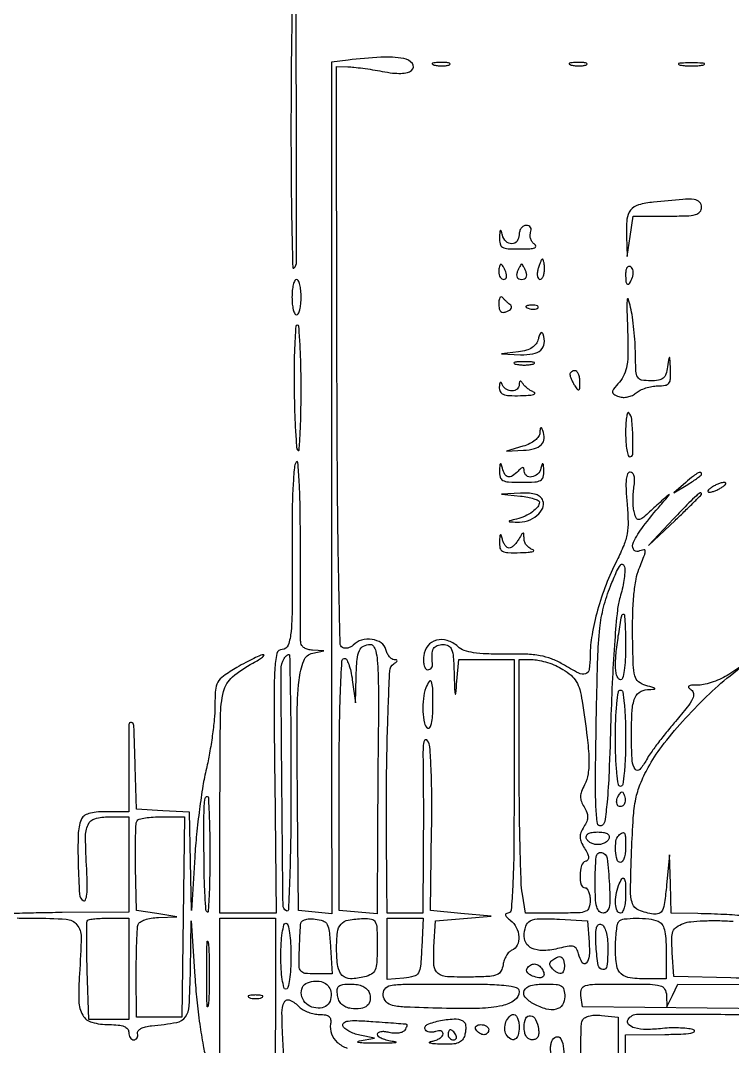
# Model space of a CAD drawing. Extents: x 24 to 1546, y 0 to 2379.
# Drawn here: x 178.7 to 319.1, y 1605.7 to 1808.1 of the extents above; entities that cross this region are included whole.
import ezdxf

# ---------------------------------------------------------------- set-up
doc = ezdxf.new("R2010")
doc.units = 0
doc.header["$MEASUREMENT"] = 0
doc.layers.get('0').update_dxf_attribs({"linetype": 'CONTINUOUS'})

msp = doc.modelspace()

# ---------------------------------------------------------------- linework, layer by layer
for points in [[(339.46395, 1554.999339, -0.000003), (282.698834, 1555.153426, -0.227171)], [(321.632196, 1631.399333, 0.014072), (317.458205, 1631.721098, 0.007368), (312.25, 1631.898547), (307, 1632), (306.831892, 1637.75), (306.663785, 1643.5), (306.081892, 1637.5, -0.00885), (305.68816, 1634.072663, -0.0734), (305.258728, 1632.571438, -0.194423), (304.577495, 1631.921895, -0.132061), (303.5, 1631.797508, -0.055969), (300.6125, 1632.564079, -0.219978), (299.367161, 1633.857598, -0.087936), (298.960652, 1636.409898, -0.005196), (299.179832, 1644.273105, -0.006942), (299.519975, 1650.790657, -0.032531), (300.010445, 1654.511449, -0.047667), (300.885775, 1657.430203, -0.027959), (302.44878, 1660.72856, -0.039412), (305.138039, 1664.858291, -0.018044), (309.244116, 1669.812299, -0.017762), (313.957712, 1674.735175, -0.023695), (318.593164, 1678.83544), (321.5, 1681.17088), (318.34563, 1679.08544, -0.035106), (316.929386, 1678.285843, -0.026758), (315.281952, 1677.6081, -0.027363), (313.661639, 1677.138529, -0.055553), (312.34563, 1676.984687, 0.012644), (310.984206, 1676.942921, 0.131864), (310.457734, 1676.769521, 0.463536), (310.423134, 1676.488025, 0.065299), (310.93628, 1676.060543, -0.234247), (311.387332, 1675.318936, -0.137612), (311.189751, 1674.276226, -0.052155), (310.160546, 1672.652673, -0.008939), (307.841304, 1669.825856, 0.007082), (306.019277, 1667.621817, 0.00745), (304.291481, 1665.403533, 0.007179), (302.858009, 1663.447682, 0.032901), (302.119841, 1662.25, -0.057356), (300.811479, 1660.342283, -0.479515), (299.905146, 1660.377821, -0.144433), (299.307035, 1662.013963, -0.014222), (299.15809, 1666.25, -0.011456), (299.242597, 1671.464361, -0.067921), (299.715656, 1674.14381, -0.156144), (300.699552, 1675.521491, -0.149908), (302.317388, 1676.09968, 0.003802), (303.686785, 1676.17266, 0.510842), (303.763331, 1676.293305, 0.231724), (303.598097, 1676.44303, 0.002239), (302, 1676.896196, -0.101387), (300.564101, 1677.632674, -0.161955), (299.822706, 1678.780055, -0.055802), (299.508348, 1680.993736, -0.004237), (299.380597, 1687.046516, -0.010928), (299.419356, 1691.247312, -0.01652), (299.653677, 1694.896817, -0.018778), (300.056255, 1697.867273, -0.053423), (300.630597, 1699.872124, 0.00322), (301.763593, 1702.714466, 0.102931), (301.887834, 1703.448217, 0.465964), (301.585104, 1703.683793, 0.038919), (300.5, 1703.361626, -0.398617), (299.533483, 1703.761429, -0.220678), (299.553515, 1705.14806, -0.050389), (301.454634, 1708.252114, -0.015707), (304.901265, 1712.5, 0.000868), (306.614681, 1714.488139, 0.752836), (306.56924, 1714.557338, 0.110392), (306.312475, 1714.41006, 0.000453), (303.881877, 1712.183685, -0.006202), (301.586301, 1710.129021, -0.107668), (300.711635, 1709.647593, -0.349132), (300.162215, 1709.869048, -0.065108), (299.723611, 1710.948913, -0.041457), (299.547428, 1711.957654, -0.018866), (299.477355, 1713.295779, -0.018531), (299.509357, 1714.72002, -0.024203), (299.649681, 1716.015228, 0.028121), (299.778262, 1717.295613, 0.070934), (299.687036, 1718.225707, 0.122318), (299.392053, 1718.788426, 0.214329), (298.921154, 1719, 0.303853), (298.397189, 1718.649194, 0.07215), (298.127043, 1717.57689, 0.038114), (298.078162, 1715.73648, 0.010198), (298.283234, 1712.813072, -0.017264), (298.481272, 1709.274343, -0.049621), (298.290359, 1706.82479, -0.052368), (297.627944, 1704.534823, -0.020978), (296.271606, 1701.563072, 0.025567), (294.155866, 1696.812555, 0.023818), (292.479576, 1691.758346, 0.024913), (291.378009, 1686.896304, 0.042481), (291.011869, 1682.75, -0.033117), (290.826438, 1680.08137, -0.294034), (290.095747, 1679.227007, -0.193026), (288.744506, 1679.349012, -0.01541), (285.539568, 1681.109155, 0.041622), (283.36906, 1682.157227, 0.047733), (281.151295, 1682.774025, 0.035603), (278.373929, 1683.065862, 0.012138), (274.317555, 1683.103358, -0.010689), (270.541906, 1683.12732, -0.031893), (267.969452, 1683.363328, -0.047753), (266.165045, 1683.825386, -0.09767), (264.917612, 1684.57456, 0.107017), (262.835154, 1685.773381, 0.14442), (260.673823, 1685.821507, 0.160892), (258.992891, 1684.71144, 0.139276), (258.183578, 1682.75, 0.037109), (258.140511, 1681.683927, 0.061884), (258.281139, 1680.797975, 0.088005), (258.57216, 1680.205512, 0.239067), (258.977414, 1680, 0.116334), (259.388044, 1680.096851, 0.115185), (259.713854, 1680.367188, 0.106782), (259.902868, 1680.772812, 0.088339), (259.925354, 1681.25, -0.035118), (259.81884, 1683.055532, -0.124143), (260.113254, 1684.169865, -0.177758), (260.823485, 1684.784824, -0.090694), (262, 1685, -0.125299), (263.056637, 1684.730984, -0.179547), (263.685545, 1684.009412, -0.073322), (264.012774, 1682.512373, -0.009611), (264.174707, 1679.25, 0.00087), (264.287249, 1675.746706, 0.080672), (264.385776, 1675.247462, 0.795152), (264.497045, 1675.261851, 0.002203), (264.732205, 1677.75), (265.114996, 1682), (270.557498, 1682), (276, 1682), (276, 1657, -0.002135), (275.946195, 1644.401154, -0.010339), (275.737182, 1637.249674, -0.009053), (275.420458, 1632.599165, -0.381908), (274.75, 1631.968197, 0.152503), (274.392029, 1631.846337, 0.334795), (274.312946, 1631.585028, 0.116637), (274.590702, 1631.165193, 0.026204), (275.25, 1630.607954, -0.113135), (276.446735, 1629.176072, -0.10432), (276.945701, 1627.322652, -0.122516), (276.626143, 1625.649564, -0.195392), (275.577564, 1624.668138, 0.10971), (275.008749, 1624.291428, 0.054482), (274.476747, 1623.603738, 0.050294), (274.058408, 1622.735673, 0.051992), (273.827564, 1621.811149, -0.086497), (273.419503, 1620.551842, -0.174588), (272.658718, 1619.858321, -0.083095), (271.210827, 1619.522851, -0.010555), (268, 1619.391907, -0.01364), (262.891185, 1619.430874, -0.156148), (261.020745, 1620.102422, -0.217457), (260.205343, 1621.638324, -0.029478), (260.202088, 1625.375374), (260.5, 1630.5), (266, 1630.948701), (271.5, 1631.397401), (265.507725, 1631.948701), (259.51545, 1632.5), (259.74594, 1648.5, 0.00522), (259.77224, 1655.133298, 0.00965), (259.633341, 1660.521135, 0.006756), (259.384111, 1664.770389, 0.132007), (258.956616, 1666, 0.323819), (258.526376, 1666.155773, 0.280288), (258.194301, 1665.795937, 0.046768), (258.040222, 1664.337793, 0.007681), (258.050302, 1661.5, -0.003247), (258.088685, 1658.409542, -0.001036), (258.106402, 1653.810938, -0.001034), (258.104928, 1648.688581, -0.001154), (258.0819, 1643.75), (258, 1632), (254.5, 1632), (251, 1632), (250.923639, 1637.75, -0.003816), (250.827361, 1654.796746, -0.007263), (251.053729, 1668.505946, -0.002715), (251.465444, 1679.791183, -0.245498), (252.272315, 1681.189462, 0.022135), (252.786301, 1681.548859, 0.202259), (252.918359, 1681.781017, 0.387325), (252.808214, 1681.934971, 0.049342), (252.366631, 1681.984687, -0.15041), (251.894367, 1682.137056, -0.068149), (251.412555, 1682.583002, -0.058463), (250.994345, 1683.233807, -0.049688), (250.710251, 1684, 0.184648), (249.778615, 1685.302332, 0.11232), (247.985443, 1685.979232, 0.102106), (245.926993, 1685.842638, 0.129626), (244.287132, 1684.887132, -0.068799), (243.786615, 1684.5082, -0.070606), (243.206363, 1684.28337, -0.077483), (242.637831, 1684.241208, -0.118789), (242.170669, 1684.394521, -0.254142), (241.69036, 1685.234419, -0.000627), (241.398244, 1699.499408, -0.003141), (241.167963, 1717.295104, -0.001209), (241.063164, 1742.007388), (240.959254, 1799), (243.229627, 1798.956449, -0.021914), (244.401566, 1798.882518, -0.006798), (246.154953, 1798.670355, -0.006783), (248.110629, 1798.37963, -0.007418), (250, 1798.04367, 0.019096), (252.047575, 1797.728711, 0.037475), (253.694009, 1797.663608, 0.048526), (254.956253, 1797.831675, 0.116112), (255.797334, 1798.24895, 0.409377), (255.935959, 1799.604072, 0.185949), (254.241277, 1800.59227, 0.052626), (249.733828, 1800.840699, 0.018345), (243.25, 1800.276604), (240, 1799.873283), (239.968798, 1741.686642, 0.000115), (239.961385, 1717.516256, 0.00011), (239.964891, 1693.008983, 0.000109), (239.977451, 1671.392273, 0.000398), (239.999313, 1657.684366), (240.06103, 1631.868731), (236.780515, 1632.184366), (233.5, 1632.5), (233.292455, 1653.5, -0.002746), (233.217661, 1670.531068, -0.024891), (233.595729, 1677.956588, -0.066171), (234.504899, 1681.791287, -0.25912), (236.301862, 1683.301063), (238.5, 1683.727636), (236.25, 1683.863818, -0.052656), (235.384156, 1684.008586, -0.067046), (234.640515, 1684.327184, -0.081651), (234.125873, 1684.762073, -0.164123), (233.930475, 1685.25, -0.012814), (233.902529, 1686.183223, -0.000209), (233.882139, 1691.420312, -0.000544), (233.867593, 1697.511442, -0.000361), (233.863556, 1704.5, 0.003955), (233.807834, 1711.676399, 0.009158), (233.624773, 1717.060196, 0.007885), (233.364156, 1720.882736, 0.739061), (233.001755, 1720.961506, 0.107376), (232.662756, 1719.857659, 0.006408), (232.413339, 1716.361252, 0.009391), (232.24664, 1712.155571, 0.006779), (232.212484, 1707.461506, -0.001779), (232.251399, 1693.167646, -0.020658), (232.01566, 1687.577555, -0.062334), (231.43975, 1684.848287, -0.320001), (230.25, 1684.00085, 0.351978), (229.23617, 1683.187048, 0.040454), (228.808811, 1680.079743, 0.015518), (228.656439, 1673.93187, 0.001295), (228.797351, 1658.00085), (229.094702, 1632), (223.547351, 1632), (218, 1632), (218, 1654.345012, -0.002809), (218.092173, 1670.75094, -0.056333), (218.708738, 1675.706456, -0.157312), (220.468754, 1678.587461, -0.05612), (224.5, 1681.334803, 0.012702), (225.591163, 1681.947293, 0.031142), (226.350808, 1682.466056, 0.079862), (226.666337, 1682.804761, 0.585089), (226.587858, 1682.959962, 0.113184), (226.025952, 1682.856817, 0.00945), (224.669411, 1682.241481, 0.012212), (223.065837, 1681.428591, 0.009124), (221.337858, 1680.457846, 0.018777), (218.674499, 1678.759571, 0.113895), (217.579912, 1677.557894, 0.110434), (217.106049, 1675.98149, 0.017175), (216.982636, 1672.707846, -0.022858), (216.860429, 1670.217927, -0.01035), (216.484197, 1666.973555, -0.010223), (215.945388, 1663.560946, -0.013784), (215.310205, 1660.5, 0.017774), (214.629197, 1657.081341, 0.007609), (213.952015, 1652.471875, 0.007517), (213.378375, 1647.532453, 0.009822), (213.010715, 1643), (212.366293, 1632.5), (212.183146, 1642.19774), (212, 1651.895481), (206.75, 1652.19774), (201.5, 1652.5), (201.265355, 1660.901312, 0.001797), (201.010268, 1668.992172, 0.345033), (200.51294, 1669.583102, 0.473883), (200.029544, 1669.193507, 0.00184), (200, 1661.166667), (200, 1652), (195.606989, 1652, 0.021323), (193.557882, 1651.912574, 0.055335), (192.110491, 1651.62544, 0.083601), (191.148834, 1651.133063, 0.142036), (190.606989, 1650.418213, 0.084941), (190.026462, 1647.50856, 0.013697), (190.02609, 1641.707117, 0.008256), (190.288022, 1635.736204, 0.243887), (191.042825, 1634.473533, 0.471553), (191.475804, 1634.620722, 0.063972), (191.730953, 1635.690797, 0.031364), (191.816446, 1637.650717, 0.009187), (191.703414, 1640.664516, -0.009953), (191.477786, 1646.937121, -0.105289), (191.968133, 1649.436122, -0.228012), (193.320388, 1650.619458, -0.067733), (196.116631, 1651), (200, 1651), (200, 1641.594359), (200, 1632.188718), (186.839499, 1632.100524, 0.003572), (181.758375, 1632.030172, 0.005619), (177.396208, 1631.889551, 0.001784)], [(177.972273, 1631.036081, 0.00556), (181.216702, 1631, -0.016413), (187.66126, 1630.788394, -0.206184), (189.783053, 1629.704409, -0.17984), (190.608159, 1627.341364, -0.011998), (190.287594, 1620.049949, 0.022096), (190.158262, 1614.604857, 0.127074), (190.9301, 1611.850633, 0.197069), (192.748279, 1610.452241, 0.066717), (196.122445, 1610, -0.02137), (197.940877, 1609.922244, -0.07103), (199.103741, 1609.65329, -0.129265), (199.756084, 1609.181427, -0.173582), (200, 1608.5, 0.064853), (200.074694, 1607.926543, 0.082425), (200.29375, 1607.440625, 0.098894), (200.618646, 1607.115568, 0.148195), (201, 1607, 0.133456), (201.361134, 1607.098139, 0.125576), (201.632813, 1607.367188, 0.10725), (201.770151, 1607.772455, 0.077768), (201.75, 1608.25, -0.218182), (201.872431, 1608.76767, -0.101048), (202.409453, 1609.226942, -0.067718), (203.313903, 1609.578657, -0.03614), (204.5, 1609.774206, 0.019608), (209.4715, 1610.425986, 0.200612), (211.187757, 1611.51528, 0.140629), (211.931288, 1613.686978, 0.008168), (212.172895, 1620.769052), (212.34579, 1630.5), (213.04001, 1619.5, 0.010075), (213.424745, 1614.885207, 0.00902), (214.006476, 1610.115625, 0.009085), (214.683992, 1605.851677, 0.027724), (215.355246, 1603, -0.023149)], [(218, 1586.14516), (218, 1608.57258), (218, 1631), (223.457672, 1631), (228.915343, 1631), (228.943365, 1616.25, -0.005128), (228.84055, 1603.945733, -0.028973)], [(327.006252, 1619.100641, -0.005484), (318.76875, 1619.217074), (307.5, 1619.5), (307.195051, 1624.253859, -0.014298), (307.096445, 1627.03307, -0.094437), (307.346213, 1628.394483, -0.153199), (308.02985, 1629.250687, -0.057475), (309.408738, 1629.965302, -0.0657), (310.83519, 1630.302473, -0.014797), (313.327879, 1630.480521, -0.015093), (316.239448, 1630.514094, -0.014116), (319.213687, 1630.374547, 0.007548)], [(351, 1612.866158), (289.5, 1613.5), (289.180449, 1615.75, -0.127601), (289.324036, 1617.018077, -0.238885), (290.071069, 1617.693683, -0.06269), (291.921624, 1617.956423, -0.003955), (297.430449, 1618, -0.004446), (302.834578, 1617.951946, -0.059333), (304.799862, 1617.682386, -0.196409), (305.69849, 1617.009514, -0.128227), (306.06768, 1615.75), (306.135361, 1613.5), (307.220495, 1615.75), (308.305629, 1618), (357.402814, 1617.912549, -0.00233)], [(230.585235, 1603.569392, -0.000657), (230.408163, 1606.75, -0.010564), (230.224128, 1612.295721, -0.115238), (230.702635, 1614.461794, -0.417968), (231.783478, 1614.834569, -0.08161), (233.642857, 1613.5, 0.067552), (234.398201, 1612.92519, 0.039051), (235.43409, 1612.440625, 0.038271), (236.570357, 1612.110226, 0.051663), (237.634287, 1612, -0.038202), (238.826791, 1611.908754, -0.13845), (239.512306, 1611.596115, -0.183396), (239.824152, 1611.032004, -0.07767), (239.812917, 1610.153624, 0.130186), (239.99416, 1608.169563, 0.124422), (241.133156, 1606.496034, 0.106313), (243.10538, 1605.382966, 0.075639)], [(298, 1601.032751), (298, 1608), (305.75, 1608.070285, 0.007357), (308.906843, 1608.145378, 0.027024), (310.89599, 1608.329964, 0.12733), (311.548298, 1608.605652, 0.584672), (311.503877, 1608.919706, 0.060921), (310.453477, 1609.188416, 0.019914), (308.858185, 1609.330664, 0.01951), (307.057605, 1609.348841, 0.020833), (305.300334, 1609.224605, -0.027494), (302.129731, 1609.042839, -0.064222), (299.776355, 1609.340889, -0.140908), (298.592584, 1610.041205, -0.339784), (298.495635, 1610.992937, -0.258223), (300.415021, 1612.071145, -0.00361), (314.188104, 1612.06001, -0.003315), (327.971083, 1611.857971, -0.504162)]]:
    msp.add_lwpolyline(points, format="xyb")
for points in [[(232, 1786.5, 0.001968), (232.04185, 1775.866905, 0.003389), (232.17155, 1767.014259, 0.000654), (232.345928, 1759.345944, 0.659519), (232.584001, 1759.250667, 0.199027), (233.098623, 1760.493852, 0.000277), (233.072672, 1786.54149, 0.000278), (233.017814, 1812.587032, 0.198221), (232.499375, 1813.833958, 0.660912), (232.295457, 1813.751891, 0.000474), (232.146691, 1806.0106, 0.002884), (232.0358, 1797.138817, 0.001683)], [(260.269032, 1799.307009, 0.037336), (261.036634, 1799.167106, 0.029507), (261.880008, 1799.127736, 0.030339), (262.671085, 1799.185595, 0.06278), (263.269032, 1799.344063, 0.31318), (263.386009, 1799.52287, 0.333666), (263.257153, 1799.684921, 0.052471), (262.580113, 1799.787295, 0.014395), (261.5, 1799.805051, 0.012823), (260.431793, 1799.764444, 0.080377), (259.900903, 1799.643467, 0.597527), (259.883358, 1799.48334, 0.087174)], [(287.269032, 1799.307009, 0.037336), (288.036634, 1799.167106, 0.029507), (288.880008, 1799.127736, 0.030339), (289.671085, 1799.185595, 0.06278), (290.269032, 1799.344063, 0.31318), (290.386009, 1799.52287, 0.333666), (290.257153, 1799.684921, 0.052471), (289.580113, 1799.787295, 0.014395), (288.5, 1799.805051, 0.012823), (287.431793, 1799.764444, 0.080377), (286.900903, 1799.643467, 0.597527), (286.883358, 1799.48334, 0.087174)], [(308.75, 1799.294267, 0.029693), (309.774707, 1799.159351, 0.017887), (311, 1799.115502, 0.017887), (312.225293, 1799.159351, 0.029693), (313.25, 1799.294267, 0.142433), (313.560023, 1799.453014, 0.611425), (313.517188, 1799.600334, 0.039503), (312.61149, 1799.701569, 0.008087), (311, 1799.727636, 0.008087), (309.38851, 1799.701569, 0.039503), (308.482812, 1799.600334, 0.611425), (308.439977, 1799.453014, 0.142433)], [(303.512976, 1772.257401, 0.041414), (300.540229, 1771.703057, 0.159702), (298.993552, 1770.681152, 0.144569), (298.265693, 1768.874837, 0.031895), (298.157218, 1765.5), (298.283811, 1761.5), (298.891905, 1765.5), (299.5, 1769.5), (306.250141, 1769.5, 0.007777), (309.996528, 1769.558273, 0.055699), (311.785971, 1769.814808, 0.150047), (312.662173, 1770.353877, 0.182347), (313.000141, 1771.25, 0.19751), (312.581181, 1772.268999, 0.172925), (311.537437, 1772.770938, 0.047694), (309.261399, 1772.794775, 0.004184)], [(277, 1765.833333, -0.159488), (276.588276, 1764.5754, -0.2323), (275.572234, 1764.04428, -0.202893), (274.413772, 1764.500529, -0.135737), (273.689326, 1765.75, 0.01159), (273.449367, 1766.5883, 0.541772), (273.306344, 1766.62878, 0.197309), (273.187999, 1766.392295, 0.005718), (273.116001, 1765.25, 0.071457), (273.227708, 1764.028003, 0.213507), (273.727081, 1763.377248, 0.111346), (274.805061, 1763.074504, 0.013905), (277.25, 1763.015313, 0.012028), (279.100263, 1763.066499, 0.063445), (280.09754, 1763.246358, 0.334373), (280.312436, 1763.547198, 0.250348), (280.104283, 1763.914388, -0.086191), (279.612586, 1764.360141, -0.078339), (279.28023, 1764.959859, -0.080392), (279.154203, 1765.617807, -0.099128), (279.258942, 1766.232409, 0.083646), (279.373188, 1766.797444, 0.143421), (279.254111, 1767.259354, 0.155859), (278.915329, 1767.559118, 0.104159), (278.404659, 1767.666667, 0.129621), (277.868985, 1767.525424, 0.100691), (277.412619, 1767.128125, 0.088781), (277.105715, 1766.533805, 0.075035)], [(280.710251, 1759, 0.040966), (280.575635, 1758.233678, 0.070464), (280.607123, 1757.5875, 0.106581), (280.789795, 1757.157535, 0.24384), (281.09362, 1757, 0.206609), (281.440102, 1757.149557, 0.082769), (281.733751, 1757.5875, 0.063112), (281.933456, 1758.234359, 0.043375), (282, 1759, 0.018041), (281.972329, 1759.766644, 0.029316), (281.887385, 1760.4125, 0.029396), (281.766282, 1760.890445, 0.326917), (281.616631, 1761, 0.269386), (281.439563, 1760.897136, 0.023188), (281.192243, 1760.4125, 0.025621), (280.938458, 1759.766387, 0.016817)], [(273, 1758.5, 0.062722), (273.07223, 1757.926468, 0.08088), (273.284531, 1757.440625, 0.098158), (273.599211, 1757.115494, 0.152681), (273.968615, 1757, 0.184534), (274.289193, 1757.122486, 0.147206), (274.483616, 1757.440625, 0.100118), (274.511135, 1757.925634, 0.055937), (274.361626, 1758.5, 0.02136), (274.112506, 1759.074558, 0.030395), (273.839659, 1759.559375, 0.030693), (273.579329, 1759.912889, 0.222225), (273.393011, 1760, 0.289661), (273.241071, 1759.903916, 0.046727), (273.115447, 1759.559375, 0.039339), (273.028469, 1759.074824, 0.024748)], [(276.638374, 1758.5, 0.074756), (276.503621, 1757.889304, 0.14841), (276.614011, 1757.410795, 0.165571), (276.958625, 1757.107791, 0.098585), (277.5, 1757, 0.098585), (278.041375, 1757.107791, 0.165571), (278.385989, 1757.410795, 0.14841), (278.496379, 1757.889304, 0.074756), (278.361626, 1758.5, 0.015549), (278.120319, 1759.074741, 0.023203), (277.871087, 1759.559375, 0.019892), (277.64072, 1759.925857, 0.247326), (277.5, 1760, 0.247326), (277.35928, 1759.925857, 0.019892), (277.128913, 1759.559375, 0.023203), (276.879681, 1759.074741, 0.015549)], [(298, 1758.059017, 0.020503), (298.063011, 1756.523001, 0.275668), (298.377209, 1756.082867, 0.395517), (298.794126, 1756.230543, 0.027681), (299.349337, 1757.467975, 0.066719), (299.493102, 1758.073335, 0.072258), (299.466258, 1758.678351, 0.081026), (299.279146, 1759.190464, 0.126981), (298.956326, 1759.526992, 0.214542), (298.594852, 1759.57458, 0.177225), (298.280921, 1759.339579, 0.099152), (298.068264, 1758.806756, 0.045552)], [(232.2, 1753.5, 0.024282), (232.265177, 1752.158715, 0.038664), (232.464375, 1751.028125, 0.045555), (232.75187, 1750.222408, 0.292165), (233.1, 1750, 0.292165), (233.44813, 1750.222408, 0.045555), (233.735625, 1751.028125, 0.038664), (233.934823, 1752.158715, 0.024282), (234, 1753.5, 0.024282), (233.934823, 1754.841285, 0.038664), (233.735625, 1755.971875, 0.045555), (233.44813, 1756.777592, 0.292165), (233.1, 1757, 0.292165), (232.75187, 1756.777592, 0.045555), (232.464375, 1755.971875, 0.038664), (232.265177, 1754.841285, 0.024282)], [(273, 1752.198051, 0.042374), (273.082483, 1751.226522, 0.159869), (273.364278, 1750.693663, 0.209198), (273.851868, 1750.512998, 0.077355), (274.583846, 1750.670548, 0.051558), (275.131397, 1750.948295, 0.113197), (275.457495, 1751.282643, 0.18911), (275.515618, 1751.613958, 0.184397), (275.333846, 1751.900797, -0.020482), (274.960479, 1752.204097, -0.011029), (274.52463, 1752.60627, -0.010967), (274.097772, 1753.036407, -0.016912), (273.75, 1753.4283, 0.208354), (273.468642, 1753.570502, 0.276882), (273.220312, 1753.440241, 0.104173), (273.050461, 1752.959887, 0.033082)], [(298.379574, 1747.21469, -0.00831), (298.465044, 1742.674121, -0.038459), (298.269267, 1740.057433, -0.066572), (297.745157, 1738.265247, -0.074385), (296.780876, 1736.747348, 0.01029), (295.620477, 1735.352409, 0.162108), (295.410168, 1734.779596, 0.287177), (295.653254, 1734.363618, 0.03268), (296.694205, 1733.902118, 0.081679), (297.509604, 1733.746169, 0.058776), (298.434226, 1733.830953, 0.057589), (299.334528, 1734.133213, 0.070005), (300.078741, 1734.61946, -0.066216), (300.875849, 1735.148888, -0.035005), (301.978409, 1735.594466, -0.034111), (303.190197, 1735.89858, -0.044451), (304.328741, 1736, 0.039338), (305.816068, 1736.117198, 0.190687), (306.531142, 1736.540141, 0.154203), (306.848538, 1737.399424, 0.02348), (306.850168, 1739.25, 0.000897), (306.746481, 1741.414657, 0.202175), (306.660063, 1741.594183, 0.591928), (306.563194, 1741.55929, 0.001448), (306.283746, 1739.75, -0.042951), (305.938256, 1738.314565, -0.141285), (305.391346, 1737.519857, -0.134896), (304.488555, 1737.11761, -0.037763), (302.933578, 1737, -0.043209), (301.165913, 1737.153045, -0.223668), (300.384729, 1737.702317, -0.11825), (300.039902, 1738.890407, -0.009023), (299.94237, 1742.25, 0.013507), (299.85487, 1744.552197, 0.009526), (299.637451, 1747.132812, 0.009622), (299.334774, 1749.594379, 0.019902), (298.985273, 1751.5, 0.022043), (298.543534, 1753.126023, 0.797081), (298.318236, 1753.106948, 0.04184), (298.239277, 1751.717911, 0.002149)], [(278.8125, 1751.316886, 0.051402), (279.359369, 1751.160852, 0.05415), (279.916927, 1751.123424, 0.060344), (280.402231, 1751.202593, 0.126455), (280.729167, 1751.395833, 0.296942), (280.77538, 1751.614691, 0.208169), (280.592839, 1751.799335, 0.077125), (280.112848, 1751.910055, 0.028489), (279.416667, 1751.921053, 0.018894), (278.670344, 1751.862007, 0.168741), (278.37858, 1751.720685, 0.470617), (278.395823, 1751.538436, 0.054073)], [(232.616587, 1735.96695, 0.004869), (232.70708, 1731.309156, 0.007494), (232.884992, 1727.282255, 0.003135), (233.10889, 1723.864148, 0.180348), (233.366587, 1723.300079, 0.643583), (233.620806, 1723.395276, 0.00405), (233.813935, 1726.573565, 0.008452), (233.95479, 1730.519023, 0.004695), (234, 1735.333333, 0.00555), (233.946083, 1740.190232, 0.009235), (233.779687, 1744.279227, 0.003388), (233.552639, 1747.718725, 0.393001), (233.25, 1748.000204, 0.394628), (232.950393, 1747.720272, 0.003753), (232.75456, 1744.46552, 0.009728), (232.625799, 1740.581035, 0.005842)], [(280.787644, 1745.29595, -0.085445), (280.328781, 1744.285449, -0.099176), (279.576459, 1743.546603, -0.078771), (278.451909, 1743.04247, -0.03561), (276.86238, 1742.731777), (273.5, 1742.320074), (277.281385, 1742.160037, 0.054051), (279.723355, 1742.320707, 0.140439), (281.2934, 1743.08446, 0.185642), (281.964694, 1744.399837, 0.10704), (281.769593, 1746.19122, 0.161849), (281.560154, 1746.470959, 0.349936), (281.308597, 1746.454326, 0.115427), (281.033621, 1746.053861, 0.02903)], [(276.25, 1740.310674, 0.039571), (277.047266, 1740.168469, 0.024357), (278, 1740.122029, 0.024357), (278.952734, 1740.168469, 0.039571), (279.75, 1740.310674, 0.161593), (280.00914, 1740.478988, 0.542911), (279.957812, 1740.633659, 0.052887), (279.251983, 1740.740287, 0.011065), (278, 1740.767997, 0.011065), (276.748017, 1740.740287, 0.052887), (276.042188, 1740.633659, 0.542911), (275.99086, 1740.478988, 0.161593)], [(287.015313, 1738.25, 0.077483), (287.083671, 1737.863534, 0.020703), (287.310881, 1737.279688, 0.02047), (287.627829, 1736.629313, 0.019837), (288, 1736, 0.023197), (288.520491, 1735.271114, 0.409657), (288.781653, 1735.237851, 0.220444), (288.949578, 1735.555791, 0.011293), (288.984687, 1736.75, 0.042523), (288.917196, 1737.611405, 0.062416), (288.701752, 1738.339062, 0.082215), (288.381177, 1738.832025, 0.210568), (288, 1739, 0.073605), (287.619044, 1738.943614, 0.089496), (287.298248, 1738.779687, 0.102891), (287.086708, 1738.535958, 0.133323)], [(273.078947, 1735.75, 0.131396), (273.268191, 1734.888418, 0.179965), (273.850803, 1734.359458, 0.084602), (275.024048, 1734.106631, 0.015506), (277.25, 1734.078947, 0.012837), (278.790396, 1734.147149, 0.040564), (279.810937, 1734.302434, 0.21451), (280.081533, 1734.510157, 0.452748), (280, 1734.728891, -0.040378), (279.371863, 1735.02802, -0.02924), (278.724811, 1735.455299, -0.029751), (278.154583, 1735.93712, -0.055286), (277.765313, 1736.399944, 0.027504), (277.421304, 1736.858312, 0.27388), (277.203689, 1736.934637, 0.317453), (277.05675, 1736.779633, 0.032927), (277.015313, 1736.25, -0.11214), (276.900837, 1735.773124, -0.098871), (276.588352, 1735.367188, -0.09314), (276.125447, 1735.094777, -0.086757), (275.583333, 1735, -0.080074), (275.004061, 1735.093368, -0.064399), (274.434649, 1735.367188, -0.065245), (273.960859, 1735.772091, -0.087674), (273.662281, 1736.25, 0.051902), (273.45138, 1736.648042, 0.449116), (273.275306, 1736.672067, 0.185333), (273.137165, 1736.416573, 0.021021)], [(298, 1726.666667, 0.016433), (298.058813, 1724.877732, 0.026822), (298.239533, 1723.370833, 0.025268), (298.496153, 1722.2419, 0.336045), (298.81543, 1722, 0.404143), (299.399647, 1722.564399, 0.014257), (299.420239, 1726.001617, 0.017603), (299.22208, 1729.430677, 0.174869), (298.619138, 1730.714195, 0.566715), (298.3798, 1730.654159, 0.035531), (298.181872, 1729.780628, 0.025469), (298.04366, 1728.414975, 0.012484)], [(281.078947, 1726.778592, -0.13864), (280.822471, 1726.008143, -0.074274), (280.13723, 1725.265402, -0.059372), (279.088398, 1724.609644, -0.038529), (277.75, 1724.101066), (274.5, 1723.144948), (277.866412, 1723.294052, 0.0538), (280.034366, 1723.625608, 0.136122), (281.398468, 1724.424557, 0.180736), (281.932595, 1725.644225, 0.109721), (281.673277, 1727.217011, 0.037436), (281.445893, 1727.67966, 0.444988), (281.271891, 1727.715257, 0.207426), (281.136384, 1727.481946, 0.017827)], [(273.116001, 1719.25, 0.074749), (273.236352, 1718.02222, 0.215676), (273.756112, 1717.368555, 0.1064), (274.885033, 1717.06561, 0.012543), (277.5, 1717, 0.012543), (280.114967, 1717.06561, 0.1064), (281.243888, 1717.368555, 0.215676), (281.763648, 1718.02222, 0.074749), (281.883999, 1719.25, 0.005718), (281.812001, 1720.392295, 0.197309), (281.693656, 1720.62878, 0.541772), (281.550633, 1720.5883, 0.01159), (281.310674, 1719.75, -0.142072), (280.633408, 1718.614659, -0.14757), (279.463465, 1718.038431, -0.208675), (278.44404, 1718.295283, -0.232174), (278, 1719.2, 0.051663), (277.943785, 1719.742599, 0.354955), (277.75, 1719.9, 0.180052), (277.421376, 1719.777696, 0.018208), (276.8, 1719.2, -0.046948), (275.669745, 1718.264171, -0.195626), (274.822229, 1718.082314, -0.226383), (274.169934, 1718.548253, -0.062496), (273.689326, 1719.75, 0.01159), (273.449367, 1720.5883, 0.541772), (273.306344, 1720.62878, 0.197309), (273.187999, 1720.392295, 0.005718)], [(309.860784, 1716.940649), (307.5, 1714.881299), (310.25, 1716.555659, 0.009541), (311.30384, 1717.225188, 0.014426), (312.192187, 1717.851267, 0.009089), (312.896884, 1718.399254, 0.226686), (313, 1718.61501, 0.35509), (312.774216, 1718.892849, 0.175771), (312.29429, 1718.824238, 0.047726), (311.382517, 1718.219857, 0.009141)], [(315, 1716, 0.027796), (314.485814, 1715.625641, 0.102785), (314.234375, 1715.315379, 0.335455), (314.267727, 1715.122372, 0.190341), (314.5, 1715.030626, 0.067616), (314.987337, 1715.096832, 0.024967), (315.646875, 1715.315379, 0.024204), (316.352293, 1715.628962, 0.026766), (317, 1716, 0.027796), (317.514186, 1716.374359, 0.102785), (317.765625, 1716.684621, 0.335455), (317.732273, 1716.877628, 0.190341), (317.5, 1716.969374, 0.067616), (317.012663, 1716.903168, 0.024967), (316.353125, 1716.684621, 0.024204), (315.647707, 1716.371038, 0.026766)], [(277.25, 1714.271532, -0.020276), (278.687075, 1714.06202, -0.031678), (279.898438, 1713.754447, -0.032913), (280.784719, 1713.402724, -0.289506), (281, 1713.062079, -0.176087), (280.670513, 1712.155507, -0.058896), (279.62836, 1711.173013, -0.051867), (278.159555, 1710.303225, -0.047531), (276.5, 1709.72361, 0.001444), (275.110921, 1709.377912, 0.370871), (275.043571, 1709.282304, 0.368481), (275.127992, 1709.200751, 0.001439), (276.55887, 1709.116001, 0.094777), (278.655173, 1709.395838, 0.092375), (280.521504, 1710.429817, 0.111853), (281.643235, 1711.881537, 0.203099), (281.693865, 1713.355392, 0.12294), (281.176191, 1714.0944, 0.098359), (280.329487, 1714.578061, 0.066504), (279.070058, 1714.820399, 0.025433), (277.281385, 1714.831897), (273.5, 1714.663794)], [(307.462408, 1709.75), (302.5, 1704.5), (307.75, 1709.462408, 0.002707), (309.762593, 1711.38549, 0.004332), (311.457812, 1713.051589, 0.001034), (312.921192, 1714.521031, 0.197838), (313, 1714.712408, 0.567399), (312.72458, 1714.876975, 0.059334), (311.960388, 1714.340424, 0.01834), (310.48439, 1712.916766, 0.002382)], [(273.116001, 1705.25, 0.069553), (273.223468, 1704.023134, 0.220475), (273.716461, 1703.388261, 0.113105), (274.783149, 1703.114441, 0.013328), (277.25, 1703.116001, 0.010557), (278.780863, 1703.190155, 0.038999), (279.7375, 1703.332266, 0.33877), (279.883863, 1703.508849, 0.352052), (279.75, 1703.689326, -0.083028), (279.078978, 1703.990022, -0.072256), (278.50513, 1704.504833, -0.073997), (278.112768, 1705.14827, -0.095723), (277.969591, 1705.823324, 0.010344), (277.930759, 1706.823074, 0.417213), (277.781637, 1706.954068, 0.242192), (277.559478, 1706.819393, 0.005795), (276.919901, 1705.75, -0.034545), (276.465175, 1705.080274, -0.04001), (275.942419, 1704.514062, -0.044038), (275.430623, 1704.119076, -0.143285), (275.023634, 1704, -0.166414), (274.654454, 1704.126373, -0.06503), (274.269924, 1704.514062, -0.05489), (273.929098, 1705.080385, -0.044148), (273.689326, 1705.75, 0.01159), (273.449367, 1706.5883, 0.541772), (273.306344, 1706.62878, 0.197309), (273.187999, 1706.392295, 0.005718)], [(296.899346, 1694.305377, 0.053619), (296.375435, 1691.777479, 0.005637), (295.856427, 1685.753743, 0.006735), (295.404544, 1678.379892, 0.004748), (295.087052, 1670.081176, -0.0028), (294.733552, 1659.791994, -0.013028), (294.34181, 1653.865004, -0.014241), (293.882822, 1650.075503, -0.282549), (293.16109, 1649.218206, -0.469536), (292.447029, 1649.663564, -0.022162), (292.154496, 1652.874445, -0.014105), (292.051481, 1658.493123, -0.002179), (292.210111, 1669.63703, -0.002603), (292.508843, 1682.18776, -0.018827), (292.911141, 1688.214581, -0.036976), (293.656286, 1692.351264, -0.03297), (295.022177, 1696.5, -0.007601), (296.22902, 1699.36106, -0.053473), (296.980785, 1700.670347, -0.370622), (297.443909, 1700.780192, -0.239557), (297.78545, 1700.305377, -0.055187), (297.832976, 1699.202238, -0.019857), (297.665052, 1697.637595, -0.019415), (297.343443, 1695.923318, -0.021808)], [(298, 1684.5, -0.013867), (297.929639, 1681.963427, -0.024301), (297.711538, 1679.875, -0.022017), (297.400526, 1678.314102, -0.345347), (297, 1678, -0.242154), (296.617236, 1678.196923, -0.068919), (296.296983, 1678.807812, -0.052793), (296.079703, 1679.696682, -0.034578), (296.011006, 1680.75, -0.025384), (296.166127, 1683.579918, -0.012805), (296.633536, 1687.124016, -0.004639), (297.226129, 1690.660668, -0.363755), (297.630842, 1691, -0.394081), (297.779926, 1690.860895, -0.003122), (297.89156, 1689.090625, -0.00886), (297.973462, 1686.992355, -0.005324)], [(249.172844, 1679.25, -0.003411), (249.231621, 1676.720049, -0.002385), (249.26482, 1673.867188, -0.002405), (249.270444, 1671.132418, -0.005002), (249.243236, 1669, 0.003137), (249.199366, 1666.339776, 0.000477), (249.150201, 1661.030705, 0.000535), (249.104852, 1654.76418, 0.000463), (249.070391, 1648.189635), (249, 1631.879269), (245.25, 1632.189635), (241.5, 1632.5), (241.5, 1657.25, -0.002922), (241.561569, 1667.784613, -0.007073), (241.762626, 1675.565657, -0.00262), (242.039765, 1681.690247, -0.330102), (242.5, 1682.25, -0.334238), (242.924514, 1682.070443, -0.041398), (243.382443, 1681.104687, -0.035591), (243.79778, 1679.707094, -0.021305), (244.099806, 1678), (244.699613, 1673.5), (244.849806, 1678.583333, -0.014064), (245.049162, 1682.036699, -0.082152), (245.497438, 1683.794303, -0.172159), (246.325834, 1684.675297, -0.119358), (247.666667, 1685, -0.257565), (248.282609, 1684.660165, -0.076716), (248.725412, 1683.639467, -0.043295), (249.022421, 1681.905596, -0.013267)], [(232, 1657.440983, -0.002952), (231.939386, 1647.173511, -0.006132), (231.746605, 1639.166092, -0.001989), (231.483833, 1632.651127, -0.572589), (231.091335, 1632.443552, -0.257151), (230.431244, 1633.613111, -0.000455), (230.208451, 1657.010573, -0.000724), (230.043659, 1680.015384, -0.138795), (230.662382, 1682.25, -0.039419), (230.869313, 1682.536971, -0.042695), (231.113725, 1682.779687, -0.046922), (231.357746, 1682.947638, -0.127949), (231.559017, 1683, -0.408828), (231.739685, 1682.82263, -0.000293), (231.870461, 1675.492039, -0.002696), (231.968311, 1667.241584, -0.001617)], [(285.63701, 1680.079674, -0.042665), (287.230028, 1678.911216, -0.077011), (288.269056, 1677.675007, -0.069682), (288.947904, 1676.096267, -0.029427), (289.425761, 1673.833412, -0.005644), (290.425171, 1666.636947, -0.024465), (290.7601, 1662.339804, -0.042221), (290.599598, 1659.45224, -0.088096), (289.902616, 1657.318037, 0.033034), (289.306703, 1656.002577, 0.08454), (289.109215, 1654.979171, 0.095295), (289.271403, 1654.023247, 0.050083), (289.806467, 1652.938288, -0.044391), (290.344996, 1651.876866, -0.097958), (290.511931, 1650.987328, -0.095987), (290.32887, 1650.089671, -0.041446), (289.767927, 1649, 0.044102), (289.198729, 1647.879736, 0.10345), (289.035323, 1646.959764, 0.096799), (289.250356, 1646.013174, 0.035483), (289.895694, 1644.795413, -0.025037), (290.480057, 1643.746242, -0.091573), (290.686264, 1643.016742, -0.177293), (290.556814, 1642.526366, -0.161383), (290.13624, 1642.21208, 0.246855), (289.322652, 1641.364627, 0.063798), (289.023398, 1639.431158, 0.069458), (289.230755, 1637.596734, 0.342398), (290, 1637, -0.226478), (290.382936, 1636.817169, -0.074992), (290.70625, 1636.265625, -0.057076), (290.926884, 1635.457356, -0.038131), (291, 1634.5, -0.076581), (290.77819, 1633.060294, -0.226516), (290.113084, 1632.348129, -0.08713), (288.65968, 1632.053179, -0.0066), (284.630842, 1632), (278.261685, 1632), (277.641848, 1635.75, -0.032051), (277.397082, 1638.19615, -0.002606), (277.200855, 1644.640625, -0.003496), (277.060476, 1652.33778, -0.002681), (277.011006, 1660.75), (277, 1682), (279.75, 1681.996262, -0.052725), (281.027775, 1681.85939, -0.025675), (282.613684, 1681.431722, -0.025136), (284.234484, 1680.812374, -0.033089)], [(258.606989, 1676.418213, 0.065112), (258.105436, 1674.335946, 0.038999), (258.033144, 1671.788092, 0.036351), (258.315889, 1669.487037, 0.208518), (259, 1668.5, 0.420328), (259.411625, 1668.601709, 0.077973), (259.731124, 1669.408386, 0.040398), (259.937793, 1670.867237, 0.014995), (260, 1672.940983, 0.006932), (259.952095, 1676.39598, 0.088556), (259.690131, 1677.659834, 0.608713), (259.258641, 1677.701455, 0.051783)], [(298, 1666.5, -0.008575), (297.933788, 1662.639392, -0.017647), (297.723684, 1659.625, -0.013417), (297.423816, 1657.361438, -0.368504), (297, 1657, -0.368504), (296.576184, 1657.361438, -0.013417), (296.276316, 1659.625, -0.017647), (296.066212, 1662.639392, -0.008575), (296, 1666.5, -0.008575), (296.066212, 1670.360608, -0.017647), (296.276316, 1673.375, -0.013417), (296.576184, 1675.638562, -0.368504), (297, 1676, -0.368504), (297.423816, 1675.638562, -0.013417), (297.723684, 1673.375, -0.017647), (297.933788, 1670.360608, -0.008575)], [(297.604167, 1653.270833, -0.198339), (296.941134, 1652.995338, -0.274516), (296.399603, 1653.315272, -0.160291), (296.239822, 1654.176395, -0.105175), (296.582949, 1655.134215, -0.024362), (297.012891, 1655.759582, -0.233206), (297.294341, 1655.899578, -0.286646), (297.536207, 1655.749629, -0.033951), (297.787251, 1655.138246, -0.052621), (297.903448, 1654.610215, -0.052345), (297.907167, 1654.068604, -0.057227), (297.805016, 1653.594136, -0.115259)], [(216, 1643.333333, -0.004451), (215.960507, 1638.897076, -0.007981), (215.837521, 1635.256229, -0.003613), (215.669175, 1632.303613, -0.645215), (215.446881, 1632.219786, -0.180437), (215.223588, 1632.708773, -0.003526), (215.043415, 1635.507843, -0.007987), (214.906851, 1638.816203, -0.005214), (214.850101, 1642.636453, -0.001064), (214.832581, 1650.259815, -0.013173), (214.908471, 1653.158597, -0.031349), (215.08099, 1654.649599, -0.363025), (215.5, 1655, -0.399644), (215.702906, 1654.806994, -0.001792), (215.853125, 1651.572917, -0.006691), (215.964063, 1647.80685, -0.004017)], [(210.746871, 1631.25), (210.5, 1611.5), (206, 1611.5), (201.5, 1611.5), (201.487009, 1620, -0.004049), (201.508998, 1623.346911, -0.005482), (201.586515, 1626.370312, -0.003768), (201.698196, 1628.899188, -0.059093), (201.843997, 1629.75, -0.191619), (202.23038, 1630.241307, -0.048003), (203.17543, 1630.674497, -0.042056), (204.435134, 1630.995888, -0.031712), (205.856989, 1631.141905), (209.5, 1631.283811), (205.528251, 1631.891905), (201.556501, 1632.5), (201.360608, 1640.978749, -0.005428), (201.320144, 1644.283447, -0.007933), (201.362278, 1647.193421, -0.004363), (201.457786, 1649.636694, -0.127123), (201.641375, 1650.228749, -0.197792), (202.058413, 1650.530702, -0.020121), (203.281635, 1650.773445, -0.022731), (204.821241, 1650.943816, -0.016191), (206.555888, 1651), (210.993741, 1651)], [(294.75, 1646.75, -0.116646), (294.45428, 1646.271964, -0.069477), (293.917188, 1645.867188, -0.063483), (293.232035, 1645.593288, -0.063462), (292.5, 1645.5, -0.063462), (291.767965, 1645.593288, -0.063483), (291.082812, 1645.867188, -0.069477), (290.54572, 1646.271964, -0.116646), (290.25, 1646.75, -0.186684), (290.274593, 1647.268796, -0.16323), (290.642708, 1647.671875, -0.092267), (291.39229, 1647.922849, -0.034783), (292.5, 1648, -0.034783), (293.60771, 1647.922849, -0.092267), (294.357292, 1647.671875, -0.16323), (294.725407, 1647.268796, -0.186684)], [(298, 1645, -0.031626), (297.927234, 1643.850749, -0.048861), (297.70625, 1642.88125, -0.06271), (297.384262, 1642.209557, -0.254951), (297, 1642, -0.336183), (296.322161, 1642.513828, -0.052831), (296.023655, 1644.274095, -0.05096), (296.099528, 1646.198134, -0.162445), (296.666667, 1647.333333, -0.067561), (297.363386, 1647.863511, -0.413165), (297.756997, 1647.755405, -0.121147), (297.962431, 1647.035643, -0.009227)], [(294.799904, 1637.670996, -0.010091), (294.89724, 1634.691209, -0.057419), (294.735665, 1633.116359, -0.142095), (294.296425, 1632.310902, -0.199912), (293.549904, 1632, -0.212142), (292.793549, 1632.336032, -0.121887), (292.313695, 1633.231244, -0.052309), (292.063432, 1634.945688, -0.010107), (292, 1638.083333, -0.019828), (292.200308, 1643.13247, -0.433951), (293.238496, 1643.959447, -0.336201), (294.332806, 1642.844194, -0.018609)], [(298, 1635.5, -0.027026), (297.927458, 1634.158889, -0.042582), (297.70625, 1633.028125, -0.052312), (297.385692, 1632.232098, -0.277684), (297, 1632, -0.308253), (296.341641, 1632.448498, -0.07573), (296.035507, 1633.794843, -0.05844), (296.115517, 1635.598197, -0.051376), (296.606989, 1637.418213, -0.03403), (297.242004, 1638.786758, -0.549886), (297.660758, 1638.813095, -0.147747), (297.948599, 1637.98552, -0.010339)], [(200, 1621), (200, 1611), (196.06862, 1611), (192.13724, 1611), (191.81862, 1620.587724, -0.004192), (191.726588, 1624.292489, -0.006564), (191.71599, 1627.48016, -0.00232), (191.755448, 1630.211544, -0.195331), (191.916667, 1630.587724, -0.16205), (192.246426, 1630.750608, -0.010196), (193.336979, 1630.878894, -0.014174), (194.667832, 1630.97001, -0.010003), (196.166667, 1631), (200, 1631)], [(232, 1623.5, -0.013867), (231.929639, 1620.963427, -0.024301), (231.711538, 1618.875, -0.022017), (231.400526, 1617.314102, -0.345347), (231, 1617, -0.345347), (230.599474, 1617.314102, -0.022017), (230.288462, 1618.875, -0.024301), (230.070361, 1620.963427, -0.013867), (230, 1623.5, -0.013867), (230.070361, 1626.036573, -0.024301), (230.288462, 1628.125, -0.022017), (230.599474, 1629.685898, -0.345347), (231, 1630, -0.345347), (231.400526, 1629.685898, -0.022017), (231.711538, 1628.125, -0.024301), (231.929639, 1626.036573, -0.013867)], [(239.80226, 1625.25), (240.104519, 1620), (236.80226, 1620.000799, -0.025906), (234.753162, 1620.107535, -0.210001), (233.954912, 1620.562284, -0.156558), (233.622639, 1621.537481, -0.012958), (233.644672, 1624.250799, -0.001286), (233.707786, 1625.974147, -0.001427), (233.777787, 1627.638496, -0.00132), (233.845313, 1629.058176, -0.007418), (233.894672, 1629.816422, -0.174865), (234.133287, 1630.342154, -0.115922), (234.697694, 1630.702082, -0.076986), (235.582783, 1630.866073, -0.036039), (236.75, 1630.816422, -0.057535), (238.324617, 1630.448563, -0.183206), (239.13226, 1629.758797, -0.100087), (239.547556, 1628.425958, -0.011259)], [(249, 1625.519052, -0.010912), (248.929013, 1622.266854, -0.08635), (248.607476, 1620.800918, -0.165783), (247.886121, 1619.973077, -0.07), (246.502236, 1619.411205, -0.057871), (243.747876, 1619.050289, -0.202063), (242.120782, 1619.707875, -0.163087), (241.242389, 1621.46033, -0.035342), (241, 1624.885282, -0.026519), (241.177015, 1628.220382, -0.15365), (241.872802, 1629.817014, -0.172684), (243.310424, 1630.626673, -0.03557), (246.25, 1630.921053, -0.051447), (247.88508, 1630.799665, -0.234937), (248.628166, 1630.248234, -0.110097), (248.94351, 1629.021277, -0.008064)], [(257.799904, 1625.25, -0.008706), (257.540727, 1621.528005, -0.111137), (257.118684, 1620.202716, -0.199512), (256.239172, 1619.537878, -0.039346), (254.25, 1619.186642), (251, 1618.873283), (251, 1624.936642), (251, 1631), (254.549904, 1631), (258.099808, 1631)], [(290.807498, 1626.25, -0.033796), (290.820218, 1623.52119, -0.170656), (290.234518, 1622.139573, -0.502096), (289.454666, 1622.216924, -0.071499), (288.7207, 1623.960041, 0.066558), (288.323719, 1624.929389, 0.177866), (287.760003, 1625.401439, 0.12491), (286.880136, 1625.48665, 0.026242), (285.354069, 1625.170209, -0.041273), (282.273701, 1624.627381, -0.096973), (279.959813, 1624.862844, -0.153785), (278.543078, 1625.831946, -0.167974), (278, 1627.402884, -0.072409), (278.292713, 1629.413522, -0.210098), (279.181532, 1630.461714, -0.11219), (280.994258, 1630.88591, -0.014847), (284.960296, 1630.793629), (290.5, 1630.5)], [(294.5, 1625.166667, -0.024519), (294.322892, 1621.557184, -0.409088), (293.486003, 1620.857832, -0.346266), (292.597456, 1621.680985, -0.023332), (292.191002, 1625.352999, -0.011972), (292.096767, 1627.728841, -0.059661), (292.234389, 1629.054031, -0.165198), (292.60581, 1629.659697, -0.259342), (293.191002, 1629.769666, -0.187535), (293.732312, 1629.32061, -0.057677), (294.14528, 1628.322466, -0.044528), (294.413391, 1626.913701, -0.024772)], [(304.418213, 1630.393011, -0.154584), (305.161712, 1629.800152, -0.083479), (305.648536, 1628.722597, -0.049534), (305.9215, 1627.01794, -0.01495), (306, 1624.393011), (306, 1619), (302.581787, 1619, -0.028336), (298.906429, 1619.208458, -0.156484), (297.12256, 1620.013155, -0.173975), (296.242929, 1621.654072, -0.036911), (296, 1624.940322, -0.01308), (296.048637, 1626.799183, -0.01767), (296.195833, 1628.474136, -0.014778), (296.405138, 1629.83555, -0.151979), (296.666667, 1630.333333, -0.169933), (297.716194, 1630.838694, -0.026106), (300.062927, 1630.979428, -0.030011), (302.548465, 1630.8493, -0.06361)], [(215.738988, 1614.25, -0.061613), (215.60781, 1613.551892, -0.829596), (215.48416, 1613.567188, -0.013058), (215.399697, 1615.876693, -0.002611), (215.378169, 1620, -0.002611), (215.399697, 1624.123307, -0.013058), (215.48416, 1626.432812, -0.829596), (215.60781, 1626.448108, -0.061613), (215.738988, 1625.75, -0.009864), (215.851466, 1623.132307, -0.005804), (215.887826, 1620, -0.005804), (215.851466, 1616.867693, -0.009864)], [(285.571731, 1620.238397, -0.192999), (285.247991, 1620.099959, -0.08757), (284.784568, 1620.170907, -0.067411), (284.255086, 1620.434048, -0.047424), (283.741693, 1620.858307, -0.046427), (283.193856, 1621.518563, -0.1827), (283.071141, 1622.023495, -0.17962), (283.312493, 1622.488844, -0.044633), (284.008359, 1623.015309, -0.051825), (284.718321, 1623.362579, -0.171135), (285.231461, 1623.36893, -0.192281), (285.597412, 1623.056582, -0.067514), (285.838397, 1622.395399, -0.041408), (285.923123, 1621.756875, -0.043065), (285.899653, 1621.121605, -0.046995), (285.780287, 1620.58, -0.119198)], [(281.541119, 1620.933469, -0.090929), (281.902764, 1620.007154, -0.293297), (281.668821, 1619.420991, -0.198234), (280.901657, 1619.242116, -0.051066), (279.648872, 1619.581246, -0.058024), (279.063294, 1619.887837, -0.088757), (278.654993, 1620.287969, -0.118962), (278.483851, 1620.714419, -0.176398), (278.564761, 1621.104785, -0.117266), (279.218317, 1621.756199, -0.153127), (280.032234, 1621.960907, -0.143063), (280.858885, 1621.666913, -0.098146)], [(239.84378, 1616.549304, -0.106687), (239.812098, 1614.953825, -0.163857), (239.087881, 1613.7916, -0.155934), (237.775327, 1613.268355, -0.094604), (236.100663, 1613.468051, -0.142921), (234.762309, 1614.366581, -0.130827), (234.060635, 1615.874805, -0.152789), (234.252162, 1617.363393, -0.203327), (235.25, 1618.271617, -0.069938), (236.858627, 1618.593659, -0.104538), (238.271313, 1618.379599, -0.125373), (239.302277, 1617.66188, -0.130862)], [(247.425794, 1616.332783, -0.117568), (247.620649, 1614.86907, -0.187665), (247.053279, 1613.759641, -0.149111), (245.749415, 1613.160071, -0.068989), (243.865335, 1613.165335, -0.064741), (242.819832, 1613.454524, -0.092065), (242.01679, 1613.983837, -0.094502), (241.471403, 1614.754328, -0.071734), (241.180449, 1615.75, -0.052403), (241.13714, 1616.9403, -0.201983), (241.463208, 1617.587096, -0.151165), (242.230439, 1617.916182, -0.02629), (243.82346, 1618, -0.043362), (245.100525, 1617.889039, -0.065122), (246.16649, 1617.555321, -0.078699), (246.95738, 1617.025164, -0.114694)], [(277, 1616.535184, -0.242269), (276.113964, 1614.813897, -0.101785), (273.663556, 1613.727931, -0.048353), (269.214001, 1613.201953, -0.011539), (261.754467, 1613.217207, -0.003313), (254.625254, 1613.443617, -0.044295), (252.028373, 1613.774957, -0.151499), (250.791568, 1614.476794, -0.154424), (250.180449, 1615.75, -0.196445), (250.501271, 1617.023047, -0.194335), (251.623677, 1617.714434, -0.039976), (254.422561, 1617.962215, -0.002097), (263.430449, 1618, -0.003585), (270.754909, 1617.947485, -0.023302), (274.434086, 1617.723013, -0.049049), (276.433626, 1617.306115, -0.327848)], [(286, 1615.5, -0.14468), (285.525831, 1613.895613, -0.19209), (284.296105, 1613.024165, -0.128307), (282.359754, 1613.059538, -0.054532), (279.934259, 1614.035184, -0.085427), (278.18736, 1615.396108, -0.314505), (278.016724, 1616.710492, -0.22074), (279.302486, 1617.700089, -0.05542), (282, 1618, -0.016149), (284.321544, 1617.925001, -0.124134), (285.35, 1617.59375, -0.201266), (285.848244, 1616.888366, -0.05449)], [(223.75, 1615.337719, 0.057986), (224.320008, 1615.181385, 0.037979), (225, 1615.12966, 0.037979), (225.679992, 1615.181385, 0.057986), (226.25, 1615.337719, 0.174857), (226.459382, 1615.525001, 0.447206), (226.398438, 1615.693942, 0.078554), (225.89144, 1615.810911, 0.017491), (225, 1615.842105, 0.017491), (224.10856, 1615.810911, 0.078554), (223.601562, 1615.693942, 0.447206), (223.540618, 1615.525001, 0.174857)], [(266.224571, 1610.442095, -0.151482), (266.405911, 1610.097751, -0.04103), (266.469405, 1609.477585, -0.037599), (266.42794, 1608.726491, -0.031377), (266.274607, 1607.942095, -0.099888), (265.806753, 1606.985546, -0.13728), (265.045006, 1606.413724, -0.081847), (263.786956, 1606.148544, -0.01934), (261.633369, 1606.136182, -0.009878), (260.147778, 1606.214531, -0.055362), (259.366093, 1606.359243, -0.624598), (259.338368, 1606.530493, -0.106501), (259.75, 1606.705733, 0.042027), (260.611108, 1606.948027, 0.055225), (261.339063, 1607.316547, 0.067082), (261.837585, 1607.747588, 0.182978), (262, 1608.17654, 0.166339), (261.880868, 1608.524732, 0.150899), (261.568782, 1608.743757, 0.108304), (261.093833, 1608.789797, 0.061898), (260.532025, 1608.650663, -0.060733), (259.930601, 1608.500236, -0.069087), (259.337155, 1608.508653, -0.079511), (258.841773, 1608.667789, -0.137789), (258.525794, 1608.958264, -0.45779), (258.853565, 1609.999202, -0.054233), (261.484493, 1610.809471, -0.045391), (264.571395, 1611.118201, -0.201242)], [(277, 1609.5, -0.063558), (276.799983, 1607.932867, -0.201613), (276.17197, 1607.109807, -0.288412), (275.331668, 1607.143828, -0.104168), (274.470404, 1608.047887, -0.140661), (274.152905, 1609.177126, -0.089475), (274.404266, 1610.528689, -0.097524), (275.079802, 1611.613918, -0.20781), (275.968615, 1612, -0.221565), (276.363381, 1611.816037, -0.076987), (276.697031, 1611.265625, -0.058543), (276.924517, 1610.457285, -0.039364)], [(280.819551, 1609.171672, -0.049589), (280.864321, 1608.219837, -0.118091), (280.665008, 1607.545008, -0.155126), (280.227121, 1607.144602, -0.108654), (279.569551, 1607, -0.129929), (278.900993, 1607.176713, -0.12769), (278.401892, 1607.661477, -0.093042), (278.097716, 1608.468571, -0.043744), (278, 1609.583333, -0.099758), (278.334996, 1611.245672, -0.341983), (279.233119, 1611.752832, -0.246964), (280.245613, 1611.015823, -0.077969)], [(296.5, 1598), (296.5, 1584.5), (293, 1584.5), (289.5, 1584.5), (289.21766, 1596.944531, -0.004154), (289.147684, 1601.81177, -0.005917), (289.172612, 1606.135725, -0.003445), (289.261638, 1609.770368, -0.083953), (289.460785, 1610.758402, -0.152343), (289.900582, 1611.314931, -0.082068), (290.700569, 1611.687549, -0.060294), (291.82729, 1611.859781, -0.031841), (293.243125, 1611.813871), (296.5, 1611.5)], [(254.809017, 1610.084478, -0.360325), (254.883039, 1609.979075, -0.054914), (254.831003, 1609.707264, -0.040795), (254.683978, 1609.339609, -0.022907), (254.449923, 1608.918973, -0.153269), (254.021005, 1608.548024, -0.063318), (253.27574, 1608.331771, -0.054518), (252.355068, 1608.28845, -0.046031), (251.390906, 1608.438025, 0.036086), (250.474578, 1608.598872, 0.0624), (249.702328, 1608.581096, 0.093924), (249.18405, 1608.4007, 0.26831), (249, 1608.082411, 0.250853), (249.211659, 1607.687081, 0.047939), (249.954688, 1607.288976, 0.04087), (251.005011, 1606.947464, 0.027308), (252.25, 1606.723396, -0.109661), (252.666689, 1606.575098, -0.704391), (252.635937, 1606.435552, -0.026007), (251.329503, 1606.337968, -0.005246), (249, 1606.309869, -0.006742), (246.665988, 1606.337677, -0.029453), (245.290625, 1606.453876, -0.553132), (245.213023, 1606.628996, -0.204663), (245.5, 1606.814436), (248.5, 1607.329207), (245.582498, 1607.914604, -0.036441), (244.434517, 1608.233392, -0.041534), (243.396482, 1608.705367, -0.045896), (242.602779, 1609.250105, -0.140008), (242.237659, 1609.784518, -0.324605), (242.420862, 1610.363242, -0.124733), (243.246835, 1610.701102, -0.044363), (244.983735, 1610.790504, -0.008393), (248.155161, 1610.618996, -0.000916), (250.609362, 1610.440398, -0.001421), (252.726977, 1610.27634, -0.000412), (254.568079, 1610.126913, -0.046295)], [(271, 1609, -0.092995), (270.928382, 1608.618268, -0.096318), (270.723586, 1608.29375, -0.099231), (270.418051, 1608.076556, -0.105429), (270.059017, 1608, -0.089642), (269.653442, 1608.073302, -0.053229), (269.2129, 1608.29375, -0.051032), (268.806203, 1608.617485, -0.06081), (268.5, 1609, -0.139169), (268.392057, 1609.379648, -0.191142), (268.521475, 1609.70625, -0.138808), (268.889346, 1609.926733, -0.066118), (269.440983, 1610, -0.062283), (270.037096, 1609.925455, -0.080552), (270.542039, 1609.70625, -0.097988), (270.879982, 1609.381379, -0.153634)], [(263, 1608, 0.105053), (263.081062, 1607.618444, 0.099167), (263.311086, 1607.29375, 0.09642), (263.654762, 1607.076123, 0.093332), (264.059017, 1607, 0.108972), (264.413961, 1607.078288, 0.182303), (264.6254, 1607.29375, 0.161196), (264.656512, 1607.6179, 0.082592), (264.5, 1608, 0.029505), (264.231006, 1608.382774, 0.035638), (263.933975, 1608.70625, 0.038439), (263.65171, 1608.934461, 0.151918), (263.440983, 1609, 0.210953), (263.272352, 1608.92554, 0.081139), (263.129539, 1608.70625, 0.061769), (263.032345, 1608.382849, 0.042167)], [(285.608683, 1602.727638, -0.042182), (285.163605, 1601.117949, -0.0652), (284.492702, 1599.84265, -0.070884), (283.564329, 1598.858094, -0.061503), (282.354153, 1598.115501, -0.028579), (280.041024, 1597.217305, -0.394331), (279.296097, 1597.566166, -0.286295), (279.468874, 1598.53726, -0.022413), (281.39955, 1600.494487, 0.03065), (282.39138, 1601.53363, 0.043597), (283.126184, 1602.576763, 0.051439), (283.534348, 1603.481597, 0.222189), (283.467675, 1604.052304, -0.09036), (283.265249, 1604.569071, -0.046104), (283.194749, 1605.264933, -0.04377), (283.254134, 1606.018366, -0.050109), (283.44417, 1606.715104, -0.219324), (284.316336, 1607.565191, -0.369069), (285.211662, 1607.221677, -0.110731), (285.771881, 1605.249402, -0.060484)]]:
    msp.add_lwpolyline(points, format="xyb", close=True)

doc.saveas('drawing.dxf')
